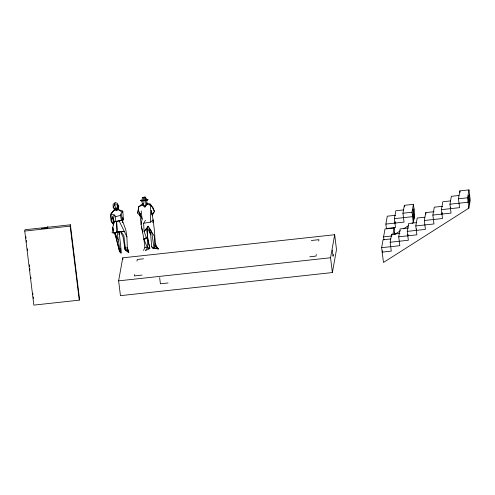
<?xml version="1.0" encoding="UTF-8"?>
<svg xmlns="http://www.w3.org/2000/svg" width="495" height="495" viewBox="0 0 495 495"><rect width="100%" height="100%" fill="white"/><g stroke="black" fill="none" stroke-linecap="round" stroke-linejoin="round"><path stroke-width="0.74" d="M116.474 232.545L117.668 232.204L116.56 221.253L114.159 221.661L112.792 227.279L113.695 233.108L116.474 232.545L116.56 221.253L121.43 220.603L122.84 219.86L120.953 213.982L122.785 211.08L117.631 209.342L116.443 210.734L114.531 209.756L113.182 207.182L113.108 204.262L115.125 202.733L117.402 203.241L118.175 208.302L117.519 210.227M120.334 220.479L115.861 221.574L114.871 215.195L111.035 213.735L110.472 216.098L111.245 221.315L113.763 224.99M155.108 245.965C155.083 234.116 153.778 222.193 151.34 210.561L151.934 214.75M146.39 203.303L147.04 204.262L150.635 205.338L150.604 222.131L143.612 223.294L144.125 231.487L146.291 237.501L147.819 238.398L149.793 248.546L145.326 250.711L147.405 247.828L147.683 226.834M111.313 219.081L111.245 221.315L113.466 224.111M118.998 234.661L119.097 231.784L120.935 248.329L121.003 253.063L119.629 251.776L115.768 236.765L114.166 232.57L112.111 232.817L112.792 227.279L113.652 230.59M148.104 226.178L147.646 228.183L146.539 228.659L144.125 231.487L148.104 226.178L151.619 231.573L154.032 248.014L158.499 248.973L155.183 245.996L155.331 243.478L157.311 247.791L158.499 248.973L152.621 248.044L151.687 246.807L150.616 234.042L149.174 227.96L154.551 236.629L155.183 245.996L154.032 248.014L151.687 246.807M155.17 246.114L155.331 243.478M117.723 207.881L117.631 209.342L121.993 212.021M140.32 216.098L137.765 213.197L138.724 206.724L142.684 203.662M147.269 231.66L147.646 228.183L150.554 234.383L149.471 230.701M147.04 204.262L146.019 204.936L144.874 207.089L143.463 205.592L144.119 200.593L146.675 200.283L147.04 204.262L144.874 207.089L142.702 205.029L141.725 200.803L142.059 200.729M152.819 222.694L153.227 219.755L150.604 222.131M137.765 213.197L138.724 206.724L142.702 205.029L143.259 203.909M24.75 231.066L24.985 229.748L70.401 224.798L79.491 298.838L79.256 300.156L33.839 305.106L24.75 231.066L70.166 226.116L70.401 224.798M47.873 226.271L47.576 227.929L41.351 228.61M118.627 280.857L122.741 257.839L334.676 234.729L336.495 249.536L332.38 272.553L120.44 295.663L118.627 280.857L330.561 257.747L334.676 234.729M134.591 274.564L134.349 275.919L142.003 275.084M136.997 261.137L137.294 259.479L143.513 258.798M316.305 254.442L316.008 256.107L309.79 256.787M318.712 241.016L318.953 239.667L311.299 240.502M333.358 254.609L333.055 256.268L332.312 250.185M382.437 250.724L382.19 252.116L391.273 251.126L390.184 242.241L408.35 240.254L407.255 231.375L425.422 229.389L424.333 220.504L442.499 218.524L441.41 209.639L459.57 207.659L458.481 198.773L459.892 190.884L468.975 189.894L470.25 200.258L468.839 208.147L383.464 262.48L381.645 247.673L383.056 239.778L390.623 238.955M383.941 239.834L383.575 236.87L384.992 228.981L394.07 227.991L394.892 234.655M403.382 209.936L395.814 210.759L394.404 218.648L395.493 227.533L386.409 228.523L385.865 224.08L387.276 216.191L395.604 215.282M390.184 242.241L391.595 234.345L399.923 233.442M392.906 234.488L394.07 227.991M394.948 223.09L395.208 221.655M394.243 234.519L394.62 232.433M381.645 247.673L399.811 245.693L398.723 236.808L400.133 228.913L408.455 228.003M385.865 224.08L404.031 222.1L402.942 213.215L404.353 205.326L413.436 204.336L414.711 214.7L413.294 222.589L412.075 223.369M407.255 231.375L408.672 223.48L416.239 222.657M407.806 235.818L408.059 234.383M413.294 222.589L412.026 212.225L413.436 204.336M413.981 208.779L413.356 212.256L414.086 218.177M413.938 214.019L413.641 215.684L412.892 209.602M398.723 236.808L416.883 234.822L415.794 225.937L417.205 218.047L424.778 217.225M416.338 230.379L416.598 228.95M424.333 220.504L425.743 212.615L434.072 211.705M415.794 225.937L433.96 223.957L432.871 215.071L434.282 207.182L442.61 206.273M441.41 209.639L442.821 201.75L450.388 200.927M441.955 214.081L442.208 212.646M432.871 215.071L451.038 213.091L449.943 204.206L451.36 196.317L458.927 195.494M450.487 208.649L450.747 207.213M468.839 208.147L467.565 197.783L468.975 189.894M469.52 194.337L468.901 197.814L469.625 203.736M469.477 199.578L469.18 201.242L468.431 195.154M143.55 250.489L144.905 247.234L143.903 239.122L141.094 224.551L142.127 219.087L141.217 210.913M115.125 202.733L114.623 204.837L113.182 207.182L116.207 209.713L116.443 210.734M142.95 200.327L143.773 197.233L145.214 197.066L146.823 199.782L141.626 200.401L142.653 197.666L143.773 197.233L145.27 200.023M121.43 220.603L120.533 215.356L120.953 213.982M116.207 209.713L117.847 204.825L114.623 204.837L116.207 209.713L118.175 208.302M122.463 221.494L123.348 218.864L122.785 211.08L122.24 212.355M122.556 220.962L123.348 218.864M114.246 210.431L114.531 209.756L111.505 213.104M152.287 215.263L154.446 211.396L152.844 207.318L150.635 205.338M147.225 199.782L147.956 199.633L143.123 200.803L140.345 200.494L145.573 200.376M143.612 223.294L145.45 220.374M152.157 214.248L154.446 211.396L150.56 204.2L146.706 203.024M113.695 233.108L114.166 232.57M114.531 209.756L111.035 213.735L111.468 221.222L113.38 223.629L114.153 222.936M147.702 238.856L149.793 248.546L147.405 247.828L143.903 239.122L146.291 237.501M395.004 234.234L400.492 230.744M403.536 228.801L408.418 225.695M114.871 215.195L112.984 216.074L113.38 223.629L114.159 221.661L115.861 221.574M117.086 231.926L114.982 232.817L119.629 251.776L119.623 248.589L117.086 231.926L124.257 231.326L126.893 236.876L127.339 247.649L128.762 252.66L127.339 247.649L125.315 248.311L123.849 235.657L120.842 231.338L120.57 231.703L123.057 236.963L125.043 249.653L128.762 252.66L125.315 248.311M143.123 200.803L140.512 200.722L141.787 200.314M114.859 216.921L120.533 215.356M143.463 205.592L146.019 204.936L145.511 200.45M152.621 248.044L153.858 247.741M142.653 197.666L145.214 197.066L145.932 199.12M141.626 200.401L142.214 200.283M143.903 239.122L147.819 238.398L146.539 228.659M149.292 204.367L150.56 204.2M458.481 198.773L467.565 197.783M449.943 204.206L468.109 202.226L468.734 198.749L469.458 204.676M402.942 213.215L412.026 212.225M394.404 218.648L412.57 216.668L413.189 213.19L413.919 219.118M383.575 236.87L391.904 235.96M168.059 282.967L160.405 283.802L159.656 277.714M117.668 232.204L119.703 231.982L114.982 232.817L118.113 239.908M148.5 248.676L149.793 248.546M144.119 200.593L141.725 200.803M146.285 200.314L146.675 200.283M146.167 199.807L146.823 199.782M122.89 231.326L124.257 231.326L119.153 220.956M145.45 199.943L147.956 199.633L146.322 200.246L147.801 199.881M149.626 248.075L144.905 247.234M122.84 219.86L122.11 219.761L122.698 222.54M155.832 247.549L157.311 247.791L155.183 245.996M140.345 200.494L140.759 200.654M128.298 252.103L125.043 249.653L124.678 244.672M114.215 222.026L113.25 220.331L112.551 217.441M141.094 224.551L139.794 213.091L140.444 214.36M138.402 210.121L142.127 219.087M112.674 216.754L114.073 221.135M119.623 248.589L121.003 253.063L120.607 248.088M141.415 226.896L142.801 232.013M139.794 213.091L140.462 215.9M122.748 222.781L122.11 219.761L125.779 229.779L126.893 236.876M459.892 190.884L460.078 192.363M425.743 212.615L425.929 214.094M404.353 205.326L404.533 206.805M391.595 234.345L391.774 235.83M330.561 257.747L332.38 272.553M122.741 257.839L122.927 259.318M70.166 226.116L79.256 300.156M25.827 236.622L26.018 238.144M26.297 240.434L26.482 241.962M27.33 248.83L27.516 250.359M29.298 264.862L29.483 266.39M29.768 268.68L29.954 270.208M30.795 277.076L30.981 278.605M32.763 293.108L32.955 294.63M33.233 296.92L33.419 298.448M122.048 217.534L122.092 219.019M117.847 204.825L117.631 209.342L118.868 206.625L117.847 204.825"/></g></svg>
